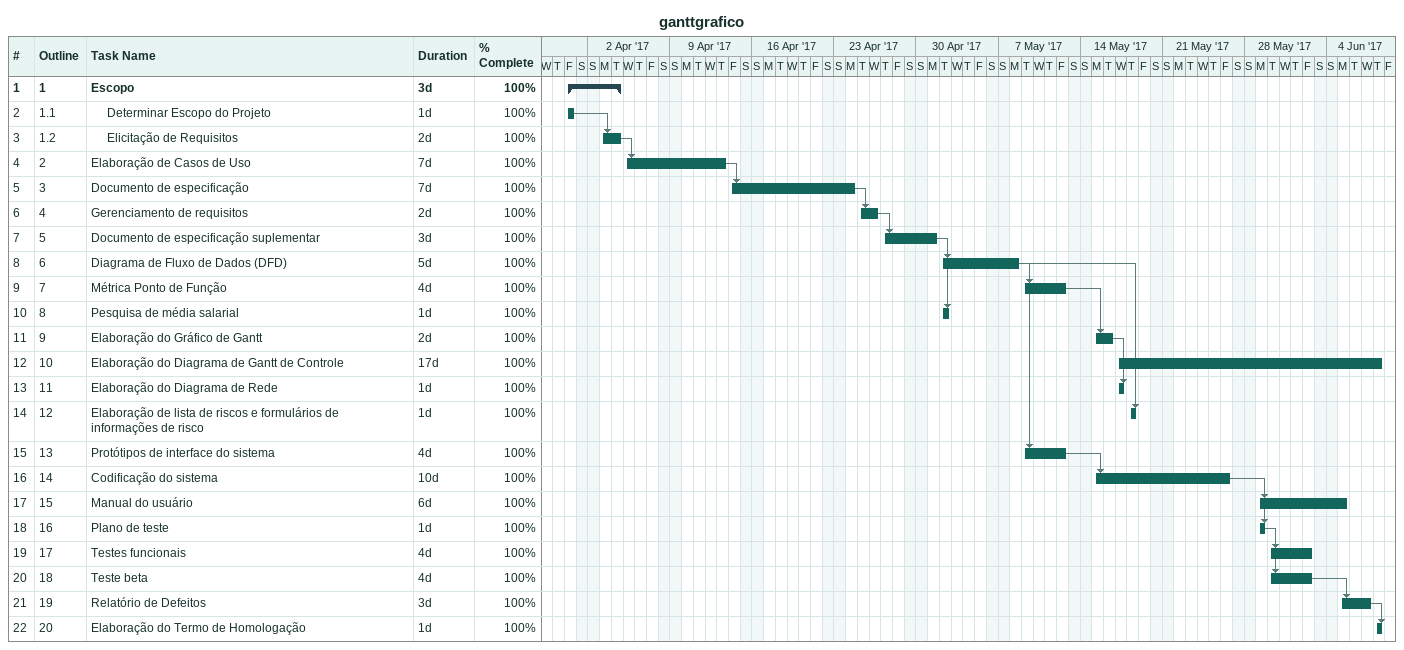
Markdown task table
ganttgrafico

| ID | WBS | Task | Duration | Start | Finish | Predecessors | % complete |
|---|---|---|---|---|---|---|---|
| 1 | 1 | **Escopo** | 3d | 2017-03-31 | 2017-04-04 |  | 100 |
| 2 | 1.1 | Determinar Escopo do Projeto | 1d | 2017-03-31 | 2017-03-31 |  | 100 |
| 3 | 1.2 | Elicitação de Requisitos | 2d | 2017-04-03 | 2017-04-04 | 2 | 100 |
| 4 | 2 | Elaboração de Casos de Uso | 7d | 2017-04-05 | 2017-04-13 | 3 | 100 |
| 5 | 3 | Documento de especificação | 7d | 2017-04-14 | 2017-04-24 | 4 | 100 |
| 6 | 4 | Gerenciamento de requisitos | 2d | 2017-04-25 | 2017-04-26 | 5 | 100 |
| 7 | 5 | Documento de especificação suplementar | 3d | 2017-04-27 | 2017-05-01 | 6 | 100 |
| 8 | 6 | Diagrama de Fluxo de Dados (DFD) | 5d | 2017-05-02 | 2017-05-08 | 7 | 100 |
| 9 | 7 | Métrica Ponto de Função | 4d | 2017-05-09 | 2017-05-12 | 8 | 100 |
| 10 | 8 | Pesquisa de média salarial | 1d | 2017-05-02 | 2017-05-02 | 7 | 100 |
| 11 | 9 | Elaboração do Gráfico de Gantt | 2d | 2017-05-15 | 2017-05-16 | 9 | 100 |
| 12 | 10 | Elaboração do Diagrama de Gantt de Controle | 17d | 2017-05-17 | 2017-06-08 |  | 100 |
| 13 | 11 | Elaboração do Diagrama de Rede | 1d | 2017-05-17 | 2017-05-17 | 11 | 100 |
| 14 | 12 | Elaboração de lista de riscos e formulários de informações de risco | 1d | 2017-05-18 | 2017-05-18 | 8 | 100 |
| 15 | 13 | Protótipos de interface do sistema | 4d | 2017-05-09 | 2017-05-12 | 8 | 100 |
| 16 | 14 | Codificação do sistema | 10d | 2017-05-15 | 2017-05-26 | 15 | 100 |
| 17 | 15 | Manual do usuário | 6d | 2017-05-29 | 2017-06-05 | 16 | 100 |
| 18 | 16 | Plano de teste | 1d | 2017-05-29 | 2017-05-29 | 16 | 100 |
| 19 | 17 | Testes funcionais | 4d | 2017-05-30 | 2017-06-02 | 18 | 100 |
| 20 | 18 | Teste beta | 4d | 2017-05-30 | 2017-06-02 | 18 | 100 |
| 21 | 19 | Relatório de Defeitos | 3d | 2017-06-05 | 2017-06-07 | 20 | 100 |
| 22 | 20 | Elaboração do Termo de Homologação | 1d | 2017-06-08 | 2017-06-08 | 21 | 100 |
